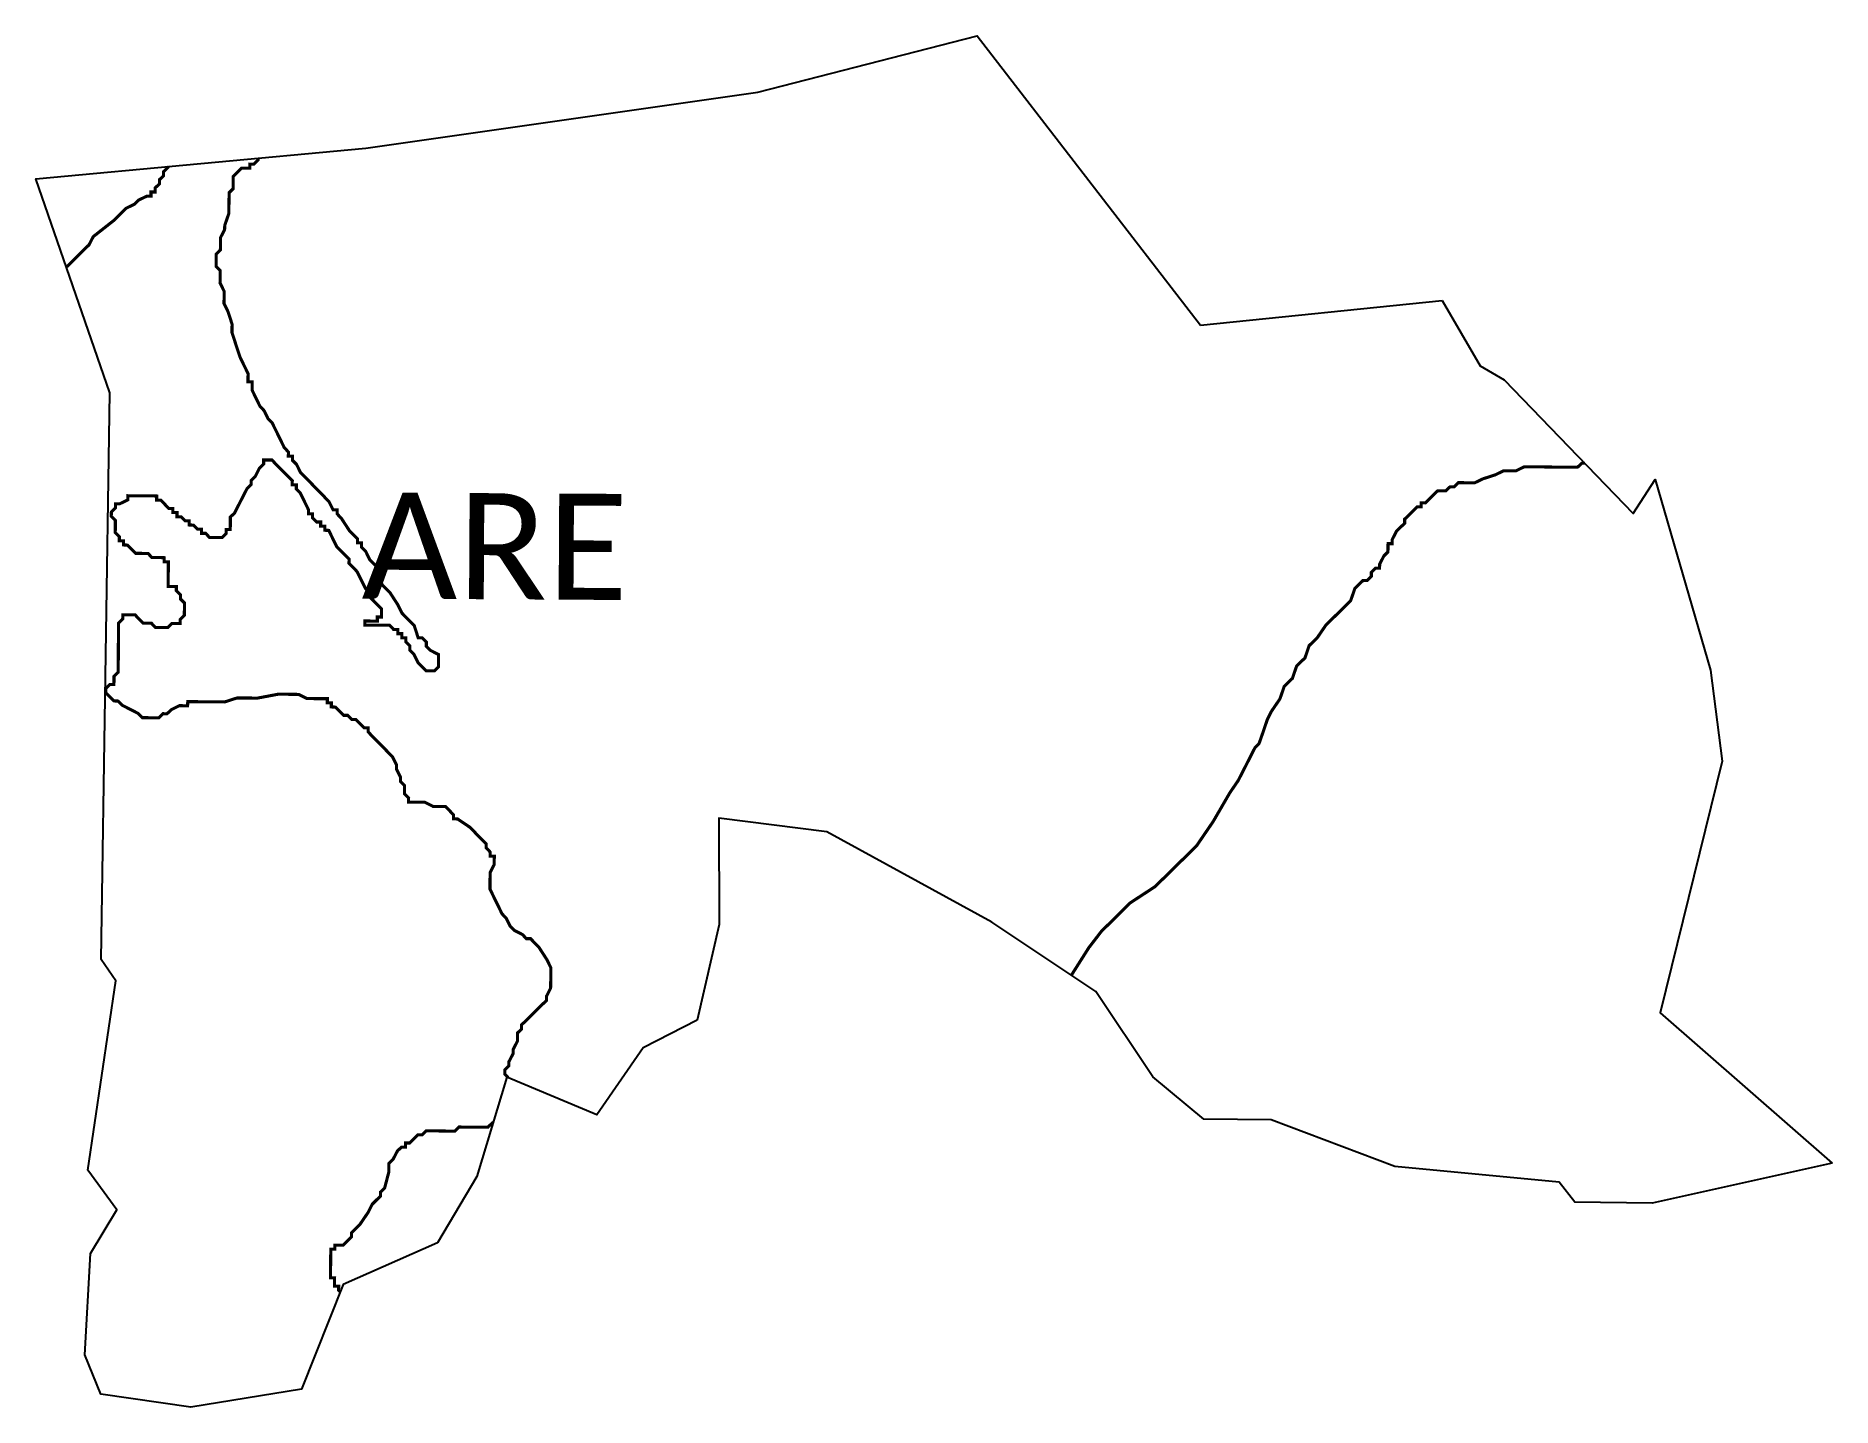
# Model space of a CAD drawing. Header units: metres. Extents: x 317918 to 319680, y 1887637 to 1888982.
import ezdxf

# ---------------------------------------------------------------- set-up
doc = ezdxf.new("R2010")
doc.units = ezdxf.units.M
for name, color, linetype in [('HAZARDS LINE', 1, 'Continuous'), ('village', 3, 'Continuous'), ('VILLAGE NAME', 250, 'Continuous')]:
    doc.layers.add(name, color=color, linetype=linetype)
doc.styles.get("Standard").update_dxf_attribs({"font": 'simplex.shx'})

msp = doc.modelspace()

# ---------------------------------------------------------------- linework, layer by layer
at = {"color": 3, "true_color": 0x00ff00, "flags": 128}
msp.add_lwpolyline([(319060.4, 1888698.5), (319297.5, 1888722.8)], dxfattribs=at)
at = {"layer": 'HAZARDS LINE', "lineweight": 18, "const_width": 3.02}
for points in [[(317948, 1888755.5), (317949.9, 1888757.3), (317953.9, 1888761.3), (317958, 1888765.3), (317962, 1888769.3), (317966.1, 1888773.3), (317970.2, 1888777.3), (317974.3, 1888785.3), (317994.5, 1888801.2), (318006.7, 1888813.2), (318014.8, 1888817.2), (318018.9, 1888821.2), (318027, 1888825.1), (318031, 1888825.1), (318031, 1888829.1), (318035.1, 1888829.1), (318035.1, 1888833.1), (318039.2, 1888837.1), (318039.2, 1888841.1), (318043.3, 1888845.1), (318043.3, 1888849.1), (318047.4, 1888853.1), (318048.3, 1888854.1)], [(318136.1, 1888862.2), (318136, 1888860.4), (318132, 1888856.4), (318128, 1888856.5), (318127.9, 1888852.4), (318119.9, 1888852.5), (318115.8, 1888848.5), (318111.7, 1888844.5), (318111.7, 1888840.5), (318111.6, 1888832.4), (318107.6, 1888828.4), (318107.4, 1888812.3), (318107.4, 1888808.3), (318103.3, 1888796.2), (318103.2, 1888792.2), (318099.1, 1888784.2), (318099.1, 1888780.2), (318099.1, 1888776.1), (318099, 1888772.1), (318095, 1888768.1), (318094.9, 1888764.1), (318094.9, 1888760.1), (318094.9, 1888756), (318098.8, 1888752), (318098.8, 1888747.9), (318098.8, 1888743.9), (318098.7, 1888739.9), (318102.7, 1888731.8), (318102.6, 1888719.7), (318106.6, 1888711.6), (318110.5, 1888699.5), (318110.4, 1888691.4), (318114.3, 1888679.3), (318118.3, 1888667.2), (318122.2, 1888659.1), (318126.2, 1888651), (318126.1, 1888643), (318130.1, 1888642.9), (318130.1, 1888638.9), (318130.1, 1888634.9), (318134, 1888626.8), (318138, 1888618.7), (318142, 1888614.6), (318145.9, 1888606.5), (318149.9, 1888602.5), (318153.9, 1888594.4), (318161.8, 1888578.2), (318165.8, 1888574.1), (318165.7, 1888570.1), (318169.8, 1888570.1), (318169.7, 1888566), (318173.7, 1888562), (318177.7, 1888553.9), (318181.7, 1888549.8), (318185.7, 1888545.8), (318197.7, 1888533.6), (318201.6, 1888529.5), (318205.6, 1888525.4), (318209.6, 1888517.3), (318213.6, 1888517.3), (318213.6, 1888513.3), (318217.6, 1888509.2), (318225.5, 1888497.1), (318229.5, 1888493), (318233.5, 1888488.9), (318233.5, 1888484.9), (318237.5, 1888484.9), (318237.5, 1888480.8), (318241.5, 1888476.8), (318245.4, 1888468.7), (318249.4, 1888464.6), (318253.4, 1888460.6), (318253.4, 1888456.5), (318253.3, 1888452.5), (318257.3, 1888444.4), (318265.3, 1888436.3), (318273.2, 1888424.1), (318277.2, 1888416), (318289.2, 1888403.9), (318293.1, 1888391.7), (318297.1, 1888391.7), (318301.1, 1888387.6), (318301.1, 1888383.6), (318305.1, 1888379.5), (318313.1, 1888375.4), (318313.1, 1888371.4), (318313, 1888363.4), (318308.9, 1888359.4), (318304.9, 1888359.4), (318300.9, 1888359.4), (318296.9, 1888363.5), (318292.9, 1888367.6), (318288.9, 1888375.7), (318284.9, 1888379.7), (318285, 1888383.7), (318281, 1888387.8), (318281, 1888391.8), (318277, 1888391.9), (318277, 1888395.9), (318273, 1888395.9), (318273, 1888400), (318269, 1888400), (318265, 1888404.1), (318261, 1888404.1), (318256.9, 1888404.1), (318252.9, 1888404.2), (318248.9, 1888404.2), (318244.9, 1888404.2), (318240.8, 1888404.3), (318240.9, 1888408.3), (318244.9, 1888408.3), (318248.9, 1888408.2), (318253, 1888408.2), (318253, 1888412.2), (318257, 1888412.2), (318257.1, 1888416.2), (318257.1, 1888420.2), (318253.1, 1888424.3), (318249.1, 1888428.4), (318245.1, 1888432.4), (318245.1, 1888436.5), (318241.2, 1888440.5), (318233.2, 1888456.7), (318229.2, 1888460.8), (318225.2, 1888464.8), (318225.3, 1888468.9), (318221.3, 1888472.9), (318217.3, 1888477), (318213.3, 1888481.1), (318209.3, 1888489.1), (318205.4, 1888497.2), (318201.4, 1888497.3), (318201.4, 1888501.3), (318197.4, 1888501.3), (318197.4, 1888505.4), (318193.4, 1888505.4), (318189.4, 1888509.5), (318189.4, 1888513.5), (318185.4, 1888513.5), (318185.4, 1888517.6), (318177.5, 1888533.7), (318173.5, 1888537.8), (318173.6, 1888541.8), (318169.5, 1888541.9), (318169.6, 1888545.9), (318165.6, 1888550), (318153.6, 1888562.1), (318149.6, 1888566.2), (318145.6, 1888566.2), (318141.5, 1888566.3), (318141.5, 1888562.3), (318137.4, 1888558.3), (318133.3, 1888550.2), (318129.3, 1888546.2), (318129.2, 1888542.2), (318125.2, 1888538.2), (318121.1, 1888530.2), (318117, 1888522.2), (318112.9, 1888514.2), (318108.8, 1888510.2), (318108.8, 1888506.1), (318108.8, 1888502.1), (318108.7, 1888498.1), (318104.7, 1888498.1), (318104.7, 1888494.1), (318100.6, 1888490.1), (318096.6, 1888490.1), (318092.5, 1888490.2), (318088.5, 1888490.2), (318084.5, 1888494.3), (318080.5, 1888494.3), (318080.5, 1888498.3), (318076.5, 1888498.4), (318072.5, 1888502.4), (318068.5, 1888502.5), (318068.5, 1888506.5), (318064.5, 1888506.5), (318060.5, 1888510.6), (318056.5, 1888510.6), (318056.5, 1888514.6), (318052.5, 1888514.7), (318052.5, 1888518.7), (318048.5, 1888518.7), (318044.5, 1888522.8), (318040.5, 1888526.9), (318036.5, 1888526.9), (318036.5, 1888530.9), (318032.5, 1888531), (318024.4, 1888531), (318020.4, 1888531.1), (318016.4, 1888531.1), (318012.3, 1888531.1), (318008.3, 1888531.2), (318008.3, 1888527.2), (318000.2, 1888523.2), (317996.2, 1888523.2), (317996.1, 1888519.2), (317992.1, 1888515.2), (317992, 1888511.2), (317996, 1888507.1), (317996, 1888503.1), (317996, 1888499.1), (317995.9, 1888495), (317999.9, 1888491), (317999.9, 1888486.9), (318003.9, 1888486.9), (318003.9, 1888482.9), (318007.9, 1888482.8), (318011.9, 1888478.8), (318015.9, 1888474.7), (318019.9, 1888474.7), (318023.9, 1888474.6), (318028, 1888474.6), (318032, 1888470.5), (318036, 1888470.5), (318040, 1888470.5), (318044, 1888470.4), (318044, 1888466.4), (318048, 1888466.4), (318048, 1888462.3), (318048, 1888458.3), (318047.9, 1888454.3), (318047.9, 1888450.3), (318047.9, 1888446.2), (318047.8, 1888442.2), (318051.8, 1888442.2), (318055.9, 1888442.1), (318055.8, 1888438.1), (318059.8, 1888434), (318059.8, 1888430), (318063.8, 1888426), (318063.8, 1888421.9), (318063.7, 1888417.9), (318063.7, 1888413.9), (318059.6, 1888409.9), (318059.6, 1888405.8), (318055.6, 1888405.9), (318051.5, 1888405.9), (318047.5, 1888401.9), (318043.4, 1888402), (318039.4, 1888402), (318035.4, 1888402), (318031.4, 1888406.1), (318023.3, 1888406.2), (318019.3, 1888410.2), (318015.4, 1888414.3), (318011.3, 1888414.3), (318007.3, 1888414.4), (318003.3, 1888414.4), (318003.2, 1888410.4), (317999.2, 1888406.4), (317999.1, 1888402.3), (317999.1, 1888398.3), (317999.1, 1888394.3), (317999, 1888390.3), (317998.9, 1888378.2), (317998.9, 1888370.1), (317998.8, 1888362.1), (317998.8, 1888358), (317994.7, 1888354), (317994.7, 1888350), (317994.6, 1888346), (317990.6, 1888346), (317986.5, 1888342), (317986.5, 1888338), (317990.5, 1888333.9), (317994.5, 1888329.9), (317998.5, 1888329.8), (318002.5, 1888325.8), (318010.5, 1888321.7), (318018.5, 1888317.6), (318022.5, 1888313.5), (318026.6, 1888313.5), (318030.6, 1888313.4), (318038.6, 1888313.4), (318042.7, 1888317.4), (318046.7, 1888317.3), (318050.8, 1888321.3), (318058.9, 1888325.3), (318062.9, 1888325.2), (318066.9, 1888325.2), (318067, 1888329.2), (318071, 1888329.2), (318075, 1888329.2), (318079.1, 1888329.1), (318087.1, 1888329.1), (318091.1, 1888329), (318095.2, 1888329), (318099.2, 1888329), (318103.2, 1888328.9), (318115.3, 1888332.8), (318119.4, 1888332.8), (318123.4, 1888332.8), (318135.5, 1888332.7), (318155.7, 1888336.5), (318167.7, 1888336.4), (318171.8, 1888336.4), (318175.8, 1888336.3), (318183.8, 1888332.3), (318187.8, 1888332.2), (318195.9, 1888332.1), (318199.9, 1888332.1), (318204, 1888332.1), (318203.9, 1888328), (318207.9, 1888328), (318207.9, 1888324), (318211.9, 1888323.9), (318215.9, 1888319.9), (318219.9, 1888315.8), (318224, 1888315.8), (318227.9, 1888311.7), (318232, 1888311.7), (318236, 1888307.6), (318240, 1888303.6), (318244, 1888303.5), (318244, 1888299.5), (318251.9, 1888291.4), (318255.9, 1888287.3), (318263.9, 1888279.2), (318267.9, 1888275.1), (318271.9, 1888267), (318271.8, 1888263), (318275.8, 1888254.9), (318275.8, 1888250.9), (318279.7, 1888246.8), (318279.7, 1888242.8), (318279.7, 1888238.8), (318283.7, 1888234.7), (318283.6, 1888230.7), (318287.7, 1888230.6), (318291.7, 1888230.6), (318295.7, 1888230.6), (318299.7, 1888230.5), (318307.8, 1888226.4), (318311.8, 1888226.4), (318315.8, 1888226.4), (318319.8, 1888226.3), (318323.8, 1888222.3), (318327.8, 1888218.2), (318327.8, 1888214.2), (318331.8, 1888214.1), (318343.8, 1888206), (318351.8, 1888197.8), (318355.8, 1888193.8), (318359.8, 1888189.7), (318359.8, 1888185.7), (318363.8, 1888181.6), (318363.7, 1888177.6), (318367.8, 1888177.6), (318367.7, 1888173.5), (318367.7, 1888169.5), (318363.6, 1888161.5), (318363.6, 1888157.5), (318363.5, 1888153.4), (318363.5, 1888149.4), (318363.5, 1888145.4), (318367.4, 1888137.3), (318371.4, 1888129.2), (318375.3, 1888121.1), (318379.3, 1888117), (318383.3, 1888108.9), (318387.3, 1888104.9), (318395.3, 1888100.8), (318399.3, 1888096.7), (318403.3, 1888096.7), (318411.3, 1888088.6), (318419.2, 1888076.4), (318423.2, 1888068.3), (318423.1, 1888056.2), (318423, 1888048.2), (318418.9, 1888040.1), (318418.9, 1888036.1), (318414.8, 1888032.1), (318410.8, 1888028.1), (318402.6, 1888020.1), (318398.6, 1888016.1), (318394.5, 1888012.2), (318394.5, 1888008.1), (318390.4, 1888004.1), (318390.4, 1888000.1), (318390.4, 1887996.1), (318386.3, 1887988.1), (318386.2, 1887984), (318382.1, 1887976), (318382.1, 1887972), (318378, 1887968), (318378, 1887964), (318381.5, 1887960.4)], [(318933.9, 1888060.9), (318951, 1888087.9), (318963.3, 1888103.9), (318975.5, 1888115.9), (318991.7, 1888131.9), (319016, 1888147.8), (319056.6, 1888187.7), (319064.8, 1888199.7), (319073, 1888211.7), (319089.3, 1888239.8), (319097.5, 1888251.8), (319101.6, 1888259.8), (319105.7, 1888267.8), (319109.8, 1888275.9), (319113.9, 1888283.9), (319117.9, 1888287.9), (319122.1, 1888299.9), (319126.2, 1888312), (319130.3, 1888320), (319138.5, 1888332), (319142.6, 1888344.1), (319150.7, 1888352), (319154.8, 1888364.1), (319163, 1888372.1), (319167.1, 1888384.1), (319175.2, 1888392.1), (319183.4, 1888404.1), (319191.5, 1888412.1), (319199.6, 1888420.1), (319207.8, 1888428.1), (319211.9, 1888440.1), (319220, 1888448.1), (319224.1, 1888448.1), (319228.1, 1888452.1), (319228.1, 1888456.1), (319232.2, 1888460.1), (319236.2, 1888460.1), (319236.3, 1888464.1), (319240.4, 1888472.1), (319244.4, 1888476.1), (319244.5, 1888484.2), (319248.5, 1888484.1), (319248.6, 1888488.2), (319252.7, 1888496.2), (319256.7, 1888500.2), (319260.8, 1888504.2), (319260.8, 1888508.2), (319264.9, 1888512.2), (319269, 1888516.2), (319273, 1888520.2), (319277, 1888520.2), (319277.1, 1888524.2), (319281.1, 1888524.1), (319289.2, 1888532.1), (319293.3, 1888536.1), (319301.3, 1888536.1), (319305.4, 1888540), (319309.4, 1888540), (319313.5, 1888544), (319317.5, 1888544), (319321.6, 1888543.9), (319325.6, 1888543.9), (319329.6, 1888543.9), (319337.7, 1888547.8), (319349.8, 1888551.7), (319357.9, 1888555.7), (319361.9, 1888555.7), (319370, 1888555.6), (319378.1, 1888559.6), (319382.1, 1888559.5), (319386.1, 1888559.5), (319390.2, 1888559.5), (319398.2, 1888559.4), (319402.2, 1888559.4), (319406.3, 1888559.3), (319418.4, 1888559.2), (319426.4, 1888559.1), (319430.4, 1888559.1), (319434.5, 1888563.1), (319437.6, 1888563.1)], [(318366.7, 1887916.9), (318365.5, 1887915.7), (318361.4, 1887911.7), (318357.4, 1887911.8), (318353.4, 1887911.8), (318349.3, 1887911.8), (318345.3, 1887911.9), (318341.3, 1887911.9), (318337.3, 1887911.9), (318333.2, 1887912), (318329.2, 1887908), (318325.1, 1887908), (318321.1, 1887908), (318317.1, 1887908.1), (318313.1, 1887908.1), (318309, 1887908.2), (318305, 1887908.2), (318301, 1887908.2), (318296.9, 1887904.2), (318292.9, 1887904.3), (318288.8, 1887900.3), (318284.8, 1887896.3), (318280.7, 1887896.3), (318280.7, 1887892.3), (318276.7, 1887892.3), (318272.6, 1887888.3), (318268.5, 1887880.3), (318264.4, 1887876.3), (318264.4, 1887872.3), (318264.4, 1887868.3), (318260.2, 1887852.2), (318256.1, 1887848.2), (318256.1, 1887844.2), (318252, 1887840.2), (318248, 1887836.2), (318243.9, 1887828.1), (318235.7, 1887816.1), (318231.7, 1887812.1), (318227.6, 1887808.1), (318227.6, 1887804.1), (318223.5, 1887800.1), (318219.4, 1887796.1), (318215.4, 1887796.2), (318211.4, 1887796.2), (318211.3, 1887792.2), (318207.3, 1887792.2), (318207.3, 1887788.2), (318207.2, 1887784.2), (318207.2, 1887780.1), (318207.2, 1887776.1), (318207.1, 1887772.1), (318207.1, 1887768), (318207.1, 1887764), (318211.1, 1887764), (318211, 1887755.9), (318215.1, 1887755.9), (318215, 1887751.9), (318216.5, 1887750.3)]]:
    msp.add_lwpolyline(points, dxfattribs=at)
at = {"layer": 'village', "color": 3, "true_color": 0x00ff00}
for points in [[(319680.1, 1887876.5, 0), (319503.6, 1887837.3, 0), (319427.9, 1887838.4, 0), (319412.5, 1887857.9, 0), (319251.1, 1887873.4, 0), (319130, 1887919, 0), (319063.7, 1887919.7, 0), (319013.7, 1887961.1, 0), (318957.9, 1888044.9, 0), (318855.9, 1888112.8, 0), (318693.9, 1888201.6, 0), (318588, 1888214.8, 0), (318588.3, 1888110.5, 0), (318566.9, 1888016.7, 0), (318513.8, 1887989.7, 0), (318468.3, 1887923.9, 0), (318380, 1887961, 0), (318350.7, 1887863.5, 0), (318312.1, 1887798.4, 0), (318219.4, 1887757.6, 0), (318178.6, 1887654.7, 0), (318069.9, 1887637.3, 0), (317981.9, 1887649.8, 0), (317966.1, 1887688.4, 0), (317971.7, 1887787.8, 0), (317997.3, 1887830.6, 0), (317969.1, 1887869.7, 0), (317996.6, 1888055.3, 0), (317982.1, 1888076.4, 0), (317990.7, 1888632, 0), (317918.1, 1888842, 0), (318241.8, 1888872, 0), (318626.4, 1888927.1, 0), (318841.3, 1888982.2, 0), (319060.4, 1888698.5, 0)], [(319297.5, 1888722.8, 0), (319335, 1888658.6, 0), (319358.5, 1888645, 0), (319485.1, 1888513.8, 0), (319506.5, 1888547, 0), (319560.9, 1888360.1, 0), (319572.2, 1888270.8, 0), (319511.3, 1888023.9, 0), (319680.1, 1887876.5, 0)]]:
    msp.add_polyline3d(points, dxfattribs=at)

# ---------------------------------------------------------------- texts
at = {"layer": 'VILLAGE NAME', "insert": (318238.1, 1888534.4), "char_height": 104.042, "attachment_point": 1, "rotation": 359.6762}
msp.add_mtext_dynamic_manual_height_columns('{\\fCalibri|b0|i0|c0|p34;ARE}', width=756.865, gutter_width=520.2, heights=[0], dxfattribs=at)

doc.saveas('drawing.dxf')
